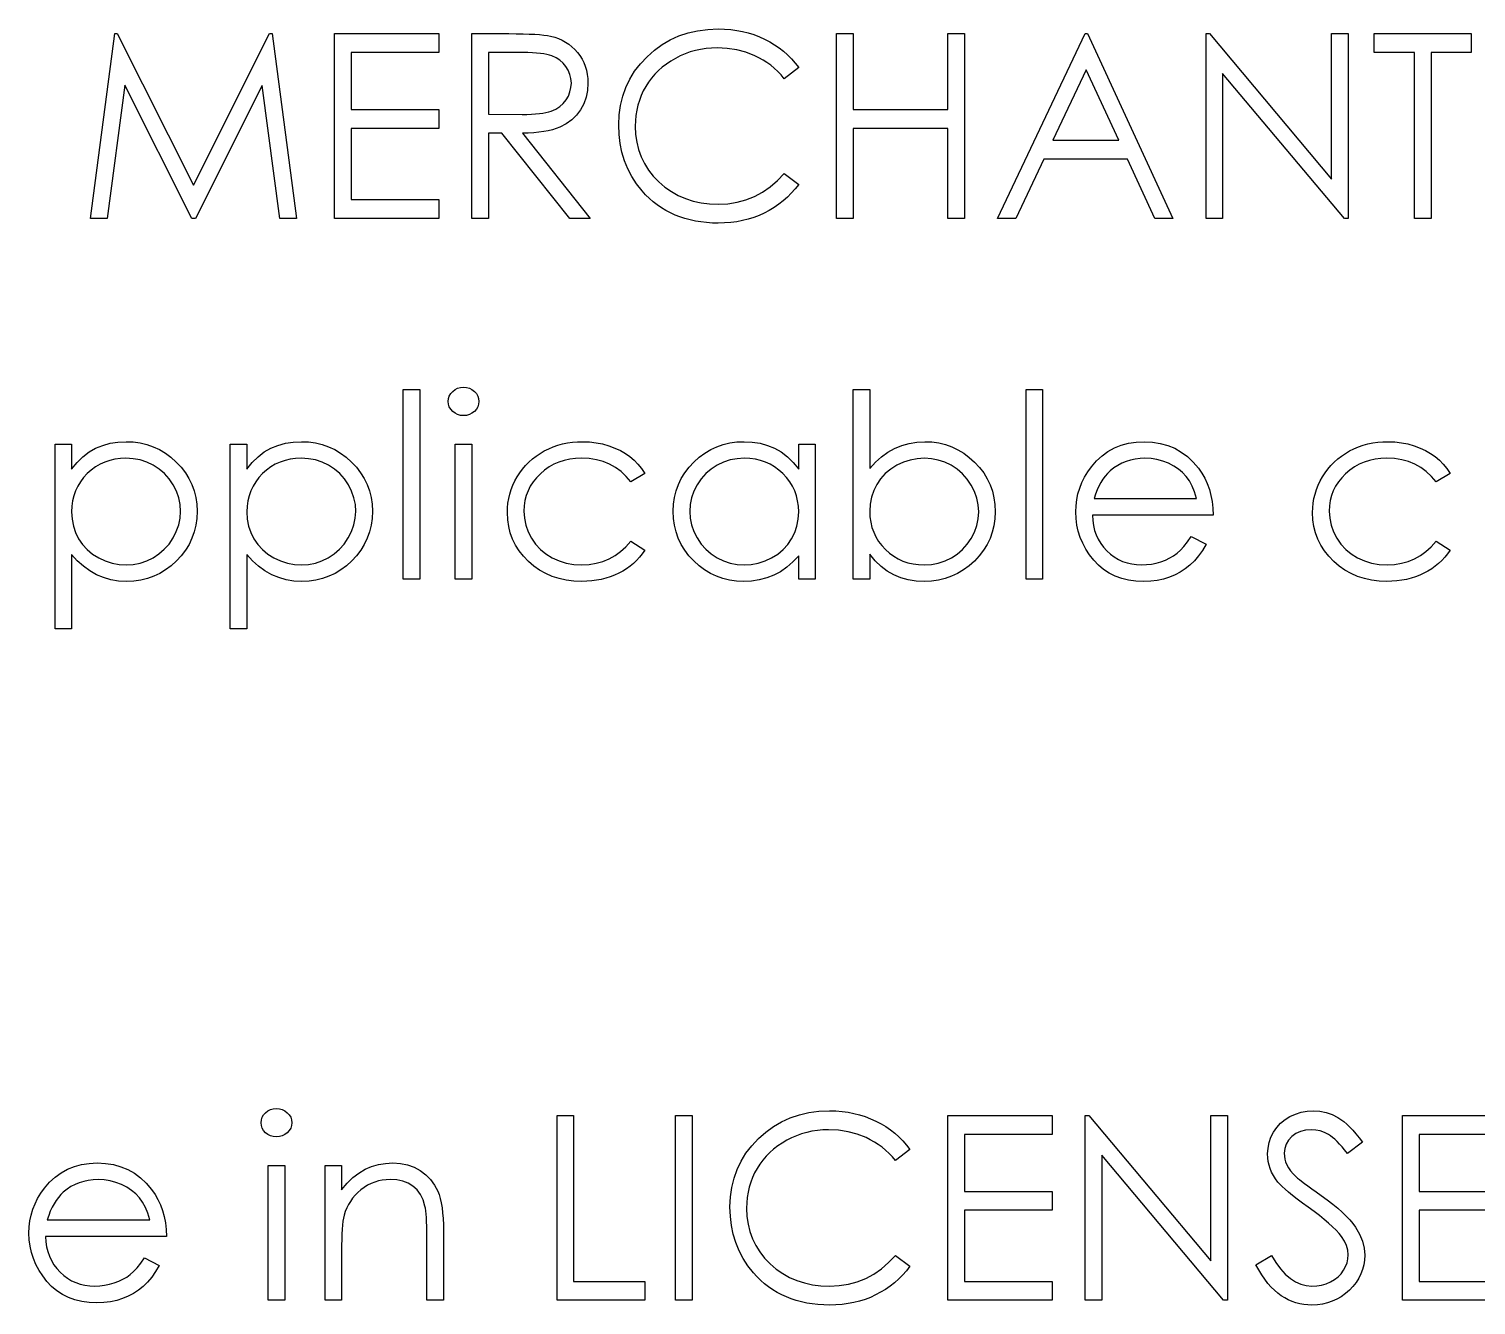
# Model space of a CAD drawing. Header units: millimetres. Extents: x -43 to 250, y -7 to 120.
# Drawn here: x 40.41 to 67.83, y 68.31 to 92.49 of the extents above; entities that cross this region are included whole.
import ezdxf

# ---------------------------------------------------------------- set-up
doc = ezdxf.new("R2010")
doc.units = ezdxf.units.MM

msp = doc.modelspace()

# ---------------------------------------------------------------- linework, layer by layer
at = {"color": 7, "linetype": 'Continuous', "flags": 128}
for points in [[(41.576, 88.901), (42.038, 92.401), (42.038, 92.401), (42.083, 92.401), (42.083, 92.401), (43.528, 89.529), (43.528, 89.529), (44.969, 92.401), (44.969, 92.401), (45.015, 92.401), (45.015, 92.401), (45.479, 88.901), (45.479, 88.901), (45.164, 88.901), (45.164, 88.901), (44.829, 91.419), (44.829, 91.419), (43.565, 88.901), (43.565, 88.901), (43.495, 88.901), (43.495, 88.901), (42.226, 91.425), (42.226, 91.425), (41.892, 88.901), (41.892, 88.901), (41.576, 88.901)], [(46.197, 92.401), (48.172, 92.401), (48.172, 92.401), (48.172, 92.042), (48.172, 92.042), (46.512, 92.042), (46.512, 92.042), (46.512, 90.965), (46.512, 90.965), (48.172, 90.965), (48.172, 90.965), (48.172, 90.606), (48.172, 90.606), (46.512, 90.606), (46.512, 90.606), (46.512, 89.26), (46.512, 89.26), (48.172, 89.26), (48.172, 89.26), (48.172, 88.901), (48.172, 88.901), (46.197, 88.901), (46.197, 88.901), (46.197, 92.401)], [(48.8, 92.401), (49.5, 92.401), (49.5, 92.401), (49.641, 92.4), (49.77, 92.398), (49.886, 92.394), (49.991, 92.389), (50.084, 92.382), (50.166, 92.374), (50.236, 92.364), (50.293, 92.353), (50.293, 92.353), (50.37, 92.333), (50.443, 92.307), (50.512, 92.276), (50.577, 92.24), (50.639, 92.199), (50.697, 92.152), (50.752, 92.101), (50.802, 92.044), (50.849, 91.984), (50.889, 91.92), (50.922, 91.852), (50.95, 91.782), (50.971, 91.707), (50.987, 91.63), (50.996, 91.549), (50.999, 91.465), (50.999, 91.465), (50.99, 91.325), (50.964, 91.195), (50.921, 91.073), (50.861, 90.959), (50.784, 90.857), (50.693, 90.768), (50.586, 90.692), (50.466, 90.63), (50.399, 90.604), (50.326, 90.581), (50.246, 90.562), (50.161, 90.546), (50.069, 90.533), (49.972, 90.524), (49.868, 90.518), (49.758, 90.516), (49.758, 90.516), (51.044, 88.901), (51.044, 88.901), (50.655, 88.901), (50.655, 88.901), (49.369, 90.516), (49.369, 90.516), (49.114, 90.516), (49.114, 90.516), (49.114, 88.901), (49.114, 88.901), (48.8, 88.901), (48.8, 88.901), (48.8, 92.401)], [(54.992, 91.758), (54.717, 91.548), (54.717, 91.548), (54.658, 91.618), (54.595, 91.683), (54.53, 91.744), (54.462, 91.801), (54.391, 91.852), (54.317, 91.9), (54.24, 91.944), (54.16, 91.983), (53.993, 92.048), (53.819, 92.094), (53.636, 92.122), (53.446, 92.131), (53.446, 92.131), (53.34, 92.129), (53.237, 92.119), (53.135, 92.103), (53.036, 92.082), (52.938, 92.054), (52.843, 92.02), (52.749, 91.979), (52.658, 91.933), (52.569, 91.881), (52.486, 91.825), (52.409, 91.765), (52.336, 91.7), (52.268, 91.632), (52.205, 91.559), (52.148, 91.481), (52.095, 91.399), (52.048, 91.315), (52.008, 91.227), (51.974, 91.137), (51.946, 91.044), (51.924, 90.949), (51.909, 90.851), (51.899, 90.75), (51.896, 90.647), (51.896, 90.647), (51.903, 90.492), (51.924, 90.344), (51.959, 90.203), (52.008, 90.068), (52.07, 89.939), (52.147, 89.817), (52.238, 89.701), (52.342, 89.593), (52.457, 89.494), (52.58, 89.408), (52.709, 89.335), (52.846, 89.276), (52.991, 89.229), (53.142, 89.197), (53.301, 89.176), (53.467, 89.17), (53.467, 89.17), (53.65, 89.179), (53.826, 89.206), (53.993, 89.252), (54.154, 89.316), (54.306, 89.398), (54.451, 89.498), (54.588, 89.617), (54.717, 89.753), (54.717, 89.753), (54.992, 89.545), (54.992, 89.545), (54.925, 89.46), (54.853, 89.38), (54.778, 89.305), (54.699, 89.234), (54.616, 89.168), (54.528, 89.108), (54.436, 89.053), (54.341, 89.002), (54.242, 88.957), (54.14, 88.919), (54.036, 88.886), (53.928, 88.859), (53.818, 88.838), (53.704, 88.823), (53.589, 88.814), (53.469, 88.811), (53.469, 88.811), (53.357, 88.813), (53.247, 88.821), (53.14, 88.833), (53.036, 88.849), (52.935, 88.871), (52.838, 88.897), (52.743, 88.928), (52.651, 88.964), (52.562, 89.004), (52.477, 89.05), (52.394, 89.1), (52.314, 89.155), (52.238, 89.215), (52.164, 89.279), (52.093, 89.349), (52.026, 89.423), (52.026, 89.423), (51.922, 89.556), (51.832, 89.695), (51.755, 89.841), (51.693, 89.994), (51.644, 90.153), (51.61, 90.319), (51.589, 90.492), (51.582, 90.671), (51.582, 90.671), (51.59, 90.86), (51.616, 91.04), (51.658, 91.214), (51.717, 91.379), (51.792, 91.537), (51.884, 91.688), (51.993, 91.83), (52.119, 91.965), (52.258, 92.089), (52.404, 92.195), (52.56, 92.285), (52.724, 92.359), (52.897, 92.417), (53.078, 92.457), (53.268, 92.482), (53.465, 92.49), (53.465, 92.49), (53.586, 92.488), (53.704, 92.478), (53.818, 92.463), (53.929, 92.442), (54.038, 92.415), (54.144, 92.382), (54.247, 92.342), (54.347, 92.298), (54.443, 92.247), (54.534, 92.192), (54.622, 92.131), (54.705, 92.067), (54.783, 91.997), (54.858, 91.923), (54.927, 91.843), (54.992, 91.758)], [(55.71, 92.401), (56.024, 92.401), (56.024, 92.401), (56.024, 90.965), (56.024, 90.965), (57.819, 90.965), (57.819, 90.965), (57.819, 92.401), (57.819, 92.401), (58.133, 92.401), (58.133, 92.401), (58.133, 88.901), (58.133, 88.901), (57.819, 88.901), (57.819, 88.901), (57.819, 90.606), (57.819, 90.606), (56.024, 90.606), (56.024, 90.606), (56.024, 88.901), (56.024, 88.901), (55.71, 88.901), (55.71, 88.901), (55.71, 92.401)], [(60.467, 92.401), (62.082, 88.901), (62.082, 88.901), (61.741, 88.901), (61.741, 88.901), (61.223, 90.022), (61.223, 90.022), (59.637, 90.022), (59.637, 90.022), (59.104, 88.901), (59.104, 88.901), (58.762, 88.901), (58.762, 88.901), (60.422, 92.401), (60.422, 92.401), (60.467, 92.401)], [(62.71, 88.901), (62.71, 92.401), (62.71, 92.401), (62.776, 92.401), (62.776, 92.401), (65.088, 89.646), (65.088, 89.646), (65.088, 92.401), (65.088, 92.401), (65.403, 92.401), (65.403, 92.401), (65.403, 88.901), (65.403, 88.901), (65.331, 88.901), (65.331, 88.901), (63.024, 91.649), (63.024, 91.649), (63.024, 88.901), (63.024, 88.901), (62.71, 88.901)], [(65.896, 92.042), (65.896, 92.401), (65.896, 92.401), (67.736, 92.401), (67.736, 92.401), (67.736, 92.042), (67.736, 92.042), (66.973, 92.042), (66.973, 92.042), (66.973, 88.901), (66.973, 88.901), (66.659, 88.901), (66.659, 88.901), (66.659, 92.042), (66.659, 92.042), (65.896, 92.042)], [(49.114, 92.042), (49.114, 90.875), (49.114, 90.875), (49.755, 90.87), (49.755, 90.87), (49.845, 90.871), (49.929, 90.874), (50.007, 90.879), (50.079, 90.886), (50.145, 90.895), (50.204, 90.907), (50.258, 90.92), (50.306, 90.935), (50.39, 90.973), (50.465, 91.02), (50.53, 91.078), (50.584, 91.144), (50.629, 91.219), (50.659, 91.296), (50.678, 91.379), (50.685, 91.465), (50.685, 91.465), (50.678, 91.55), (50.659, 91.63), (50.627, 91.707), (50.583, 91.779), (50.528, 91.845), (50.466, 91.9), (50.396, 91.946), (50.317, 91.981), (50.272, 91.995), (50.221, 92.007), (50.163, 92.018), (50.098, 92.026), (50.026, 92.033), (49.948, 92.038), (49.862, 92.041), (49.77, 92.042), (49.77, 92.042), (49.114, 92.042)], [(60.441, 91.718), (59.807, 90.381), (59.807, 90.381), (61.058, 90.381), (61.058, 90.381), (60.441, 91.718)], [(47.499, 85.657), (47.813, 85.657), (47.813, 85.657), (47.813, 82.067), (47.813, 82.067), (47.499, 82.067), (47.499, 82.067), (47.499, 85.657)], [(48.642, 85.702), (48.7, 85.697), (48.754, 85.682), (48.803, 85.657), (48.848, 85.623), (48.886, 85.581), (48.913, 85.535), (48.929, 85.485), (48.935, 85.431), (48.935, 85.431), (48.929, 85.379), (48.913, 85.33), (48.886, 85.284), (48.848, 85.243), (48.803, 85.208), (48.754, 85.183), (48.7, 85.168), (48.642, 85.163), (48.642, 85.163), (48.584, 85.168), (48.531, 85.183), (48.482, 85.208), (48.437, 85.243), (48.4, 85.284), (48.373, 85.33), (48.357, 85.379), (48.351, 85.431), (48.351, 85.431), (48.357, 85.485), (48.373, 85.535), (48.4, 85.581), (48.437, 85.623), (48.482, 85.657), (48.531, 85.682), (48.584, 85.697), (48.642, 85.702)], [(56.024, 82.067), (56.024, 85.657), (56.024, 85.657), (56.338, 85.657), (56.338, 85.657), (56.338, 84.161), (56.338, 84.161), (56.447, 84.281), (56.561, 84.384), (56.683, 84.471), (56.81, 84.543), (56.944, 84.598), (57.083, 84.638), (57.23, 84.662), (57.382, 84.67), (57.382, 84.67), (57.517, 84.664), (57.648, 84.645), (57.774, 84.615), (57.894, 84.573), (58.009, 84.518), (58.12, 84.452), (58.225, 84.373), (58.325, 84.282), (58.417, 84.183), (58.497, 84.078), (58.564, 83.968), (58.619, 83.853), (58.662, 83.733), (58.692, 83.608), (58.71, 83.477), (58.717, 83.341), (58.717, 83.341), (58.71, 83.207), (58.692, 83.078), (58.661, 82.954), (58.618, 82.835), (58.562, 82.721), (58.494, 82.612), (58.414, 82.508), (58.322, 82.409), (58.221, 82.318), (58.114, 82.24), (58.004, 82.173), (57.887, 82.119), (57.766, 82.076), (57.64, 82.046), (57.508, 82.029), (57.372, 82.022), (57.372, 82.022), (57.216, 82.03), (57.068, 82.053), (56.928, 82.093), (56.795, 82.147), (56.669, 82.218), (56.552, 82.307), (56.442, 82.415), (56.338, 82.541), (56.338, 82.541), (56.338, 82.067), (56.338, 82.067), (56.024, 82.067)], [(59.3, 85.657), (59.614, 85.657), (59.614, 85.657), (59.614, 82.067), (59.614, 82.067), (59.3, 82.067), (59.3, 82.067), (59.3, 85.657)], [(40.903, 84.625), (41.217, 84.625), (41.217, 84.625), (41.217, 84.152), (41.217, 84.152), (41.32, 84.278), (41.43, 84.385), (41.548, 84.475), (41.673, 84.546), (41.806, 84.6), (41.947, 84.639), (42.094, 84.662), (42.25, 84.67), (42.25, 84.67), (42.386, 84.664), (42.518, 84.646), (42.644, 84.616), (42.765, 84.573), (42.882, 84.519), (42.993, 84.453), (43.099, 84.374), (43.2, 84.284), (43.293, 84.185), (43.373, 84.08), (43.441, 83.972), (43.496, 83.858), (43.539, 83.739), (43.57, 83.615), (43.589, 83.486), (43.595, 83.353), (43.595, 83.353), (43.589, 83.217), (43.57, 83.086), (43.54, 82.961), (43.497, 82.84), (43.442, 82.724), (43.375, 82.614), (43.295, 82.51), (43.204, 82.41), (43.103, 82.319), (42.998, 82.241), (42.887, 82.174), (42.772, 82.119), (42.652, 82.077), (42.526, 82.047), (42.395, 82.029), (42.26, 82.022), (42.26, 82.022), (42.108, 82.03), (41.961, 82.055), (41.822, 82.094), (41.688, 82.15), (41.561, 82.222), (41.44, 82.309), (41.325, 82.412), (41.217, 82.531), (41.217, 82.531), (41.217, 81.125), (41.217, 81.125), (40.903, 81.125), (40.903, 81.125), (40.903, 84.625)], [(44.223, 84.625), (44.537, 84.625), (44.537, 84.625), (44.537, 84.152), (44.537, 84.152), (44.64, 84.278), (44.75, 84.385), (44.868, 84.475), (44.994, 84.546), (45.127, 84.6), (45.267, 84.639), (45.415, 84.662), (45.571, 84.67), (45.571, 84.67), (45.707, 84.664), (45.838, 84.646), (45.965, 84.616), (46.086, 84.573), (46.202, 84.519), (46.313, 84.453), (46.42, 84.374), (46.521, 84.284), (46.613, 84.185), (46.693, 84.08), (46.761, 83.972), (46.817, 83.858), (46.86, 83.739), (46.891, 83.615), (46.909, 83.486), (46.915, 83.353), (46.915, 83.353), (46.909, 83.217), (46.891, 83.086), (46.861, 82.961), (46.818, 82.84), (46.763, 82.724), (46.695, 82.614), (46.616, 82.51), (46.524, 82.41), (46.424, 82.319), (46.319, 82.241), (46.208, 82.174), (46.093, 82.119), (45.972, 82.077), (45.847, 82.047), (45.716, 82.029), (45.58, 82.022), (45.58, 82.022), (45.428, 82.03), (45.282, 82.055), (45.142, 82.094), (45.008, 82.15), (44.881, 82.222), (44.76, 82.309), (44.646, 82.412), (44.537, 82.531), (44.537, 82.531), (44.537, 81.125), (44.537, 81.125), (44.223, 81.125), (44.223, 81.125), (44.223, 84.625)], [(48.486, 84.625), (48.8, 84.625), (48.8, 84.625), (48.8, 82.067), (48.8, 82.067), (48.486, 82.067), (48.486, 82.067), (48.486, 84.625)], [(52.076, 84.07), (51.813, 83.907), (51.813, 83.907), (51.724, 84.012), (51.626, 84.103), (51.522, 84.181), (51.41, 84.244), (51.289, 84.293), (51.161, 84.328), (51.025, 84.349), (50.882, 84.356), (50.882, 84.356), (50.767, 84.351), (50.656, 84.338), (50.551, 84.314), (50.45, 84.283), (50.355, 84.242), (50.265, 84.191), (50.179, 84.132), (50.098, 84.063), (50.026, 83.988), (49.962, 83.909), (49.908, 83.826), (49.865, 83.74), (49.831, 83.649), (49.807, 83.554), (49.792, 83.456), (49.787, 83.353), (49.787, 83.353), (49.796, 83.219), (49.823, 83.09), (49.868, 82.963), (49.93, 82.841), (50.009, 82.728), (50.101, 82.628), (50.205, 82.542), (50.324, 82.469), (50.453, 82.411), (50.589, 82.37), (50.732, 82.345), (50.884, 82.337), (50.884, 82.337), (51.023, 82.344), (51.155, 82.365), (51.281, 82.4), (51.4, 82.449), (51.513, 82.512), (51.619, 82.589), (51.719, 82.68), (51.813, 82.785), (51.813, 82.785), (52.076, 82.613), (52.076, 82.613), (52.028, 82.545), (51.976, 82.48), (51.92, 82.42), (51.86, 82.364), (51.797, 82.311), (51.729, 82.263), (51.658, 82.218), (51.583, 82.177), (51.504, 82.141), (51.423, 82.109), (51.339, 82.083), (51.253, 82.061), (51.163, 82.044), (51.071, 82.032), (50.976, 82.025), (50.879, 82.022), (50.879, 82.022), (50.73, 82.028), (50.589, 82.046), (50.453, 82.076), (50.324, 82.117), (50.202, 82.17), (50.085, 82.236), (49.976, 82.313), (49.873, 82.402), (49.779, 82.499), (49.698, 82.602), (49.629, 82.71), (49.573, 82.822), (49.529, 82.941), (49.498, 83.064), (49.479, 83.192), (49.473, 83.325), (49.473, 83.325), (49.476, 83.416), (49.485, 83.505), (49.499, 83.592), (49.52, 83.678), (49.546, 83.762), (49.578, 83.845), (49.616, 83.925), (49.66, 84.005), (49.709, 84.081), (49.762, 84.152), (49.819, 84.22), (49.882, 84.284), (49.948, 84.342), (50.019, 84.397), (50.094, 84.448), (50.173, 84.494), (50.256, 84.535), (50.342, 84.571), (50.429, 84.601), (50.52, 84.626), (50.612, 84.645), (50.707, 84.659), (50.804, 84.667), (50.905, 84.67), (50.905, 84.67), (51.03, 84.665), (51.154, 84.65), (51.276, 84.626), (51.395, 84.592), (51.508, 84.55), (51.614, 84.502), (51.709, 84.448), (51.796, 84.389), (51.875, 84.322), (51.948, 84.247), (52.015, 84.163), (52.076, 84.07)], [(55.306, 84.625), (55.306, 82.067), (55.306, 82.067), (54.992, 82.067), (54.992, 82.067), (54.992, 82.51), (54.992, 82.51), (54.884, 82.392), (54.769, 82.291), (54.647, 82.207), (54.52, 82.14), (54.386, 82.088), (54.246, 82.052), (54.1, 82.029), (53.948, 82.022), (53.948, 82.022), (53.812, 82.029), (53.682, 82.047), (53.556, 82.077), (53.436, 82.119), (53.321, 82.174), (53.21, 82.241), (53.105, 82.319), (53.005, 82.41), (52.913, 82.51), (52.834, 82.614), (52.767, 82.724), (52.712, 82.84), (52.669, 82.961), (52.639, 83.086), (52.62, 83.217), (52.614, 83.353), (52.614, 83.353), (52.62, 83.486), (52.639, 83.615), (52.669, 83.739), (52.713, 83.858), (52.768, 83.972), (52.836, 84.08), (52.916, 84.185), (53.008, 84.284), (53.109, 84.374), (53.216, 84.453), (53.326, 84.519), (53.443, 84.573), (53.564, 84.616), (53.69, 84.646), (53.821, 84.664), (53.957, 84.67), (53.957, 84.67), (54.114, 84.662), (54.262, 84.639), (54.403, 84.6), (54.537, 84.546), (54.662, 84.475), (54.781, 84.385), (54.89, 84.278), (54.992, 84.152), (54.992, 84.152), (54.992, 84.625), (54.992, 84.625), (55.306, 84.625)], [(62.431, 82.875), (62.71, 82.728), (62.71, 82.728), (62.642, 82.611), (62.568, 82.506), (62.489, 82.412), (62.405, 82.331), (62.316, 82.26), (62.222, 82.198), (62.122, 82.145), (62.017, 82.101), (61.905, 82.067), (61.787, 82.042), (61.661, 82.027), (61.529, 82.022), (61.529, 82.022), (61.382, 82.029), (61.243, 82.048), (61.112, 82.079), (60.99, 82.123), (60.876, 82.18), (60.77, 82.25), (60.672, 82.332), (60.583, 82.426), (60.503, 82.529), (60.434, 82.635), (60.376, 82.744), (60.328, 82.857), (60.29, 82.972), (60.263, 83.091), (60.248, 83.214), (60.242, 83.339), (60.242, 83.339), (60.247, 83.457), (60.261, 83.572), (60.284, 83.683), (60.316, 83.792), (60.357, 83.897), (60.408, 83.999), (60.468, 84.098), (60.537, 84.193), (60.537, 84.193), (60.634, 84.305), (60.739, 84.402), (60.852, 84.483), (60.974, 84.551), (61.103, 84.603), (61.239, 84.64), (61.384, 84.662), (61.537, 84.67), (61.537, 84.67), (61.694, 84.662), (61.843, 84.638), (61.984, 84.599), (62.116, 84.544), (62.241, 84.474), (62.358, 84.387), (62.466, 84.284), (62.567, 84.166), (62.567, 84.166), (62.631, 84.075), (62.686, 83.978), (62.734, 83.875), (62.773, 83.767), (62.803, 83.653), (62.826, 83.534), (62.839, 83.409), (62.845, 83.279), (62.845, 83.279), (60.556, 83.279), (60.556, 83.279), (60.563, 83.178), (60.577, 83.081), (60.599, 82.989), (60.63, 82.902), (60.668, 82.82), (60.714, 82.743), (60.769, 82.67), (60.831, 82.601), (60.9, 82.539), (60.972, 82.485), (61.049, 82.44), (61.129, 82.402), (61.213, 82.374), (61.302, 82.353), (61.394, 82.341), (61.49, 82.337), (61.49, 82.337), (61.584, 82.34), (61.675, 82.351), (61.767, 82.37), (61.856, 82.396), (61.943, 82.428), (62.022, 82.466), (62.094, 82.508), (62.16, 82.555), (62.224, 82.612), (62.29, 82.685), (62.36, 82.772), (62.431, 82.875)], [(67.332, 84.07), (67.069, 83.907), (67.069, 83.907), (66.98, 84.012), (66.883, 84.103), (66.778, 84.181), (66.666, 84.244), (66.545, 84.293), (66.417, 84.328), (66.282, 84.349), (66.138, 84.356), (66.138, 84.356), (66.023, 84.351), (65.912, 84.338), (65.807, 84.314), (65.707, 84.283), (65.611, 84.242), (65.521, 84.191), (65.436, 84.132), (65.355, 84.063), (65.282, 83.988), (65.219, 83.909), (65.165, 83.826), (65.121, 83.74), (65.087, 83.649), (65.063, 83.554), (65.048, 83.456), (65.044, 83.353), (65.044, 83.353), (65.053, 83.219), (65.079, 83.09), (65.124, 82.963), (65.187, 82.841), (65.265, 82.728), (65.357, 82.628), (65.461, 82.542), (65.58, 82.469), (65.709, 82.411), (65.845, 82.37), (65.989, 82.345), (66.14, 82.337), (66.14, 82.337), (66.279, 82.344), (66.411, 82.365), (66.537, 82.4), (66.657, 82.449), (66.77, 82.512), (66.876, 82.589), (66.976, 82.68), (67.069, 82.785), (67.069, 82.785), (67.332, 82.613), (67.332, 82.613), (67.284, 82.545), (67.232, 82.48), (67.176, 82.42), (67.117, 82.364), (67.054, 82.311), (66.986, 82.263), (66.914, 82.218), (66.839, 82.177), (66.761, 82.141), (66.679, 82.109), (66.596, 82.083), (66.509, 82.061), (66.42, 82.044), (66.327, 82.032), (66.233, 82.025), (66.135, 82.022), (66.135, 82.022), (65.987, 82.028), (65.845, 82.046), (65.71, 82.076), (65.581, 82.117), (65.458, 82.17), (65.342, 82.236), (65.232, 82.313), (65.129, 82.402), (65.035, 82.499), (64.955, 82.602), (64.886, 82.71), (64.83, 82.822), (64.786, 82.941), (64.755, 83.064), (64.736, 83.192), (64.729, 83.325), (64.729, 83.325), (64.732, 83.416), (64.741, 83.505), (64.755, 83.592), (64.776, 83.678), (64.802, 83.762), (64.835, 83.845), (64.873, 83.925), (64.916, 84.005), (64.965, 84.081), (65.018, 84.152), (65.076, 84.22), (65.138, 84.284), (65.204, 84.342), (65.275, 84.397), (65.351, 84.448), (65.43, 84.494), (65.513, 84.535), (65.598, 84.571), (65.686, 84.601), (65.776, 84.626), (65.869, 84.645), (65.963, 84.659), (66.061, 84.667), (66.161, 84.67), (66.161, 84.67), (66.287, 84.665), (66.411, 84.65), (66.532, 84.626), (66.651, 84.592), (66.765, 84.55), (66.87, 84.502), (66.965, 84.448), (67.052, 84.389), (67.132, 84.322), (67.204, 84.247), (67.272, 84.163), (67.332, 84.07)], [(42.247, 84.356), (42.141, 84.352), (42.038, 84.338), (41.94, 84.315), (41.846, 84.283), (41.757, 84.242), (41.672, 84.192), (41.59, 84.133), (41.514, 84.065), (41.445, 83.99), (41.384, 83.911), (41.333, 83.826), (41.291, 83.738), (41.259, 83.646), (41.236, 83.548), (41.222, 83.446), (41.217, 83.341), (41.217, 83.341), (41.225, 83.202), (41.25, 83.071), (41.291, 82.946), (41.349, 82.829), (41.423, 82.721), (41.511, 82.625), (41.613, 82.541), (41.73, 82.469), (41.855, 82.411), (41.984, 82.37), (42.116, 82.345), (42.252, 82.337), (42.252, 82.337), (42.385, 82.345), (42.514, 82.37), (42.64, 82.412), (42.761, 82.47), (42.873, 82.544), (42.974, 82.631), (43.063, 82.731), (43.139, 82.845), (43.201, 82.967), (43.246, 83.092), (43.272, 83.219), (43.281, 83.35), (43.281, 83.35), (43.272, 83.481), (43.246, 83.608), (43.202, 83.733), (43.141, 83.854), (43.065, 83.967), (42.976, 84.066), (42.876, 84.152), (42.764, 84.224), (42.643, 84.281), (42.517, 84.323), (42.385, 84.347), (42.247, 84.356)], [(45.568, 84.356), (45.461, 84.352), (45.359, 84.338), (45.261, 84.315), (45.167, 84.283), (45.077, 84.242), (44.992, 84.192), (44.911, 84.133), (44.834, 84.065), (44.765, 83.99), (44.705, 83.911), (44.654, 83.826), (44.611, 83.738), (44.579, 83.646), (44.556, 83.548), (44.542, 83.446), (44.537, 83.341), (44.537, 83.341), (44.546, 83.202), (44.57, 83.071), (44.611, 82.946), (44.67, 82.829), (44.743, 82.721), (44.832, 82.625), (44.934, 82.541), (45.05, 82.469), (45.176, 82.411), (45.305, 82.37), (45.437, 82.345), (45.573, 82.337), (45.573, 82.337), (45.706, 82.345), (45.835, 82.37), (45.96, 82.412), (46.081, 82.47), (46.194, 82.544), (46.295, 82.631), (46.383, 82.731), (46.46, 82.845), (46.521, 82.967), (46.566, 83.092), (46.592, 83.219), (46.601, 83.35), (46.601, 83.35), (46.593, 83.481), (46.566, 83.608), (46.523, 83.733), (46.461, 83.854), (46.385, 83.967), (46.297, 84.066), (46.197, 84.152), (46.085, 84.224), (45.963, 84.281), (45.837, 84.323), (45.705, 84.347), (45.568, 84.356)], [(53.962, 84.356), (53.824, 84.347), (53.692, 84.323), (53.566, 84.281), (53.445, 84.224), (53.333, 84.152), (53.232, 84.066), (53.144, 83.967), (53.068, 83.854), (53.007, 83.733), (52.963, 83.608), (52.937, 83.481), (52.928, 83.35), (52.928, 83.35), (52.937, 83.219), (52.963, 83.092), (53.007, 82.967), (53.069, 82.845), (53.146, 82.731), (53.235, 82.631), (53.336, 82.544), (53.448, 82.47), (53.57, 82.412), (53.695, 82.37), (53.825, 82.345), (53.959, 82.337), (53.959, 82.337), (54.095, 82.345), (54.227, 82.37), (54.356, 82.411), (54.48, 82.469), (54.596, 82.541), (54.699, 82.625), (54.785, 82.721), (54.859, 82.829), (54.917, 82.946), (54.959, 83.071), (54.984, 83.202), (54.992, 83.341), (54.992, 83.341), (54.987, 83.446), (54.973, 83.548), (54.95, 83.646), (54.918, 83.738), (54.876, 83.826), (54.825, 83.911), (54.764, 83.99), (54.694, 84.065), (54.618, 84.133), (54.537, 84.192), (54.452, 84.242), (54.363, 84.283), (54.269, 84.315), (54.171, 84.338), (54.068, 84.352), (53.962, 84.356)], [(57.369, 82.337), (57.507, 82.345), (57.638, 82.37), (57.765, 82.411), (57.886, 82.468), (57.998, 82.541), (58.098, 82.627), (58.187, 82.726), (58.262, 82.838), (58.324, 82.958), (58.367, 83.083), (58.394, 83.21), (58.403, 83.341), (58.403, 83.341), (58.393, 83.472), (58.367, 83.601), (58.323, 83.725), (58.261, 83.847), (58.185, 83.961), (58.096, 84.061), (57.995, 84.148), (57.882, 84.222), (57.762, 84.281), (57.636, 84.322), (57.507, 84.347), (57.374, 84.356), (57.374, 84.356), (57.238, 84.347), (57.106, 84.322), (56.977, 84.281), (56.852, 84.222), (56.735, 84.149), (56.633, 84.065), (56.545, 83.969), (56.471, 83.861), (56.413, 83.744), (56.371, 83.62), (56.347, 83.489), (56.338, 83.351), (56.338, 83.351), (56.343, 83.245), (56.357, 83.144), (56.381, 83.046), (56.413, 82.954), (56.455, 82.865), (56.506, 82.781), (56.566, 82.702), (56.636, 82.627), (56.712, 82.559), (56.793, 82.5), (56.878, 82.45), (56.968, 82.409), (57.062, 82.377), (57.16, 82.355), (57.263, 82.341), (57.369, 82.337)], [(62.531, 83.593), (62.494, 83.717), (62.448, 83.828), (62.395, 83.925), (62.335, 84.009), (62.266, 84.084), (62.187, 84.15), (62.097, 84.209), (61.997, 84.26), (61.89, 84.303), (61.78, 84.332), (61.668, 84.35), (61.553, 84.356), (61.553, 84.356), (61.459, 84.352), (61.368, 84.341), (61.28, 84.322), (61.197, 84.296), (61.115, 84.262), (61.038, 84.221), (60.964, 84.172), (60.894, 84.116), (60.894, 84.116), (60.845, 84.07), (60.799, 84.018), (60.756, 83.961), (60.717, 83.899), (60.681, 83.83), (60.647, 83.756), (60.617, 83.678), (60.589, 83.593), (60.589, 83.593), (62.531, 83.593)], [(45.097, 72.035), (45.155, 72.03), (45.209, 72.016), (45.259, 71.99), (45.303, 71.956), (45.341, 71.915), (45.368, 71.868), (45.384, 71.819), (45.39, 71.765), (45.39, 71.765), (45.384, 71.712), (45.368, 71.663), (45.341, 71.617), (45.303, 71.576), (45.259, 71.542), (45.209, 71.516), (45.155, 71.502), (45.097, 71.497), (45.097, 71.497), (45.039, 71.502), (44.987, 71.516), (44.937, 71.542), (44.892, 71.576), (44.855, 71.617), (44.828, 71.663), (44.812, 71.712), (44.806, 71.765), (44.806, 71.765), (44.812, 71.819), (44.828, 71.868), (44.855, 71.915), (44.892, 71.956), (44.937, 71.99), (44.987, 72.016), (45.039, 72.03), (45.097, 72.035)], [(50.415, 71.901), (50.729, 71.901), (50.729, 71.901), (50.729, 68.76), (50.729, 68.76), (52.076, 68.76), (52.076, 68.76), (52.076, 68.401), (52.076, 68.401), (50.415, 68.401), (50.415, 68.401), (50.415, 71.901)], [(52.659, 71.901), (52.973, 71.901), (52.973, 71.901), (52.973, 68.401), (52.973, 68.401), (52.659, 68.401), (52.659, 68.401), (52.659, 71.901)], [(57.101, 71.258), (56.826, 71.048), (56.826, 71.048), (56.767, 71.118), (56.704, 71.183), (56.639, 71.244), (56.571, 71.301), (56.5, 71.352), (56.426, 71.4), (56.349, 71.444), (56.269, 71.483), (56.102, 71.548), (55.928, 71.594), (55.745, 71.622), (55.555, 71.631), (55.555, 71.631), (55.449, 71.629), (55.346, 71.619), (55.244, 71.603), (55.145, 71.582), (55.047, 71.554), (54.952, 71.52), (54.858, 71.479), (54.767, 71.433), (54.678, 71.381), (54.595, 71.325), (54.518, 71.265), (54.445, 71.2), (54.377, 71.132), (54.314, 71.059), (54.257, 70.981), (54.204, 70.899), (54.157, 70.815), (54.117, 70.727), (54.083, 70.637), (54.055, 70.544), (54.033, 70.449), (54.018, 70.351), (54.008, 70.25), (54.005, 70.147), (54.005, 70.147), (54.012, 69.992), (54.033, 69.844), (54.068, 69.703), (54.117, 69.568), (54.179, 69.439), (54.256, 69.317), (54.347, 69.201), (54.451, 69.093), (54.566, 68.994), (54.689, 68.908), (54.818, 68.835), (54.955, 68.776), (55.1, 68.729), (55.251, 68.697), (55.41, 68.676), (55.576, 68.67), (55.576, 68.67), (55.759, 68.679), (55.935, 68.706), (56.102, 68.752), (56.263, 68.816), (56.415, 68.898), (56.56, 68.998), (56.697, 69.117), (56.826, 69.253), (56.826, 69.253), (57.101, 69.045), (57.101, 69.045), (57.034, 68.96), (56.962, 68.88), (56.887, 68.805), (56.808, 68.734), (56.725, 68.668), (56.637, 68.608), (56.545, 68.553), (56.45, 68.502), (56.351, 68.457), (56.249, 68.419), (56.145, 68.386), (56.037, 68.359), (55.927, 68.338), (55.813, 68.323), (55.698, 68.314), (55.578, 68.311), (55.578, 68.311), (55.466, 68.313), (55.355, 68.321), (55.249, 68.333), (55.145, 68.349), (55.044, 68.371), (54.947, 68.397), (54.852, 68.428), (54.76, 68.464), (54.671, 68.504), (54.586, 68.55), (54.503, 68.6), (54.423, 68.655), (54.347, 68.715), (54.273, 68.779), (54.202, 68.849), (54.135, 68.923), (54.135, 68.923), (54.031, 69.056), (53.941, 69.195), (53.864, 69.341), (53.802, 69.494), (53.753, 69.653), (53.719, 69.819), (53.698, 69.992), (53.691, 70.171), (53.691, 70.171), (53.699, 70.36), (53.725, 70.54), (53.767, 70.714), (53.826, 70.879), (53.901, 71.037), (53.993, 71.188), (54.102, 71.33), (54.228, 71.465), (54.367, 71.589), (54.513, 71.695), (54.669, 71.785), (54.833, 71.859), (55.006, 71.917), (55.187, 71.957), (55.377, 71.982), (55.574, 71.99), (55.574, 71.99), (55.695, 71.988), (55.813, 71.978), (55.927, 71.963), (56.038, 71.942), (56.147, 71.915), (56.253, 71.882), (56.356, 71.842), (56.456, 71.798), (56.552, 71.747), (56.643, 71.692), (56.731, 71.631), (56.814, 71.567), (56.892, 71.497), (56.967, 71.423), (57.036, 71.343), (57.101, 71.258)], [(57.819, 71.901), (59.794, 71.901), (59.794, 71.901), (59.794, 71.542), (59.794, 71.542), (58.133, 71.542), (58.133, 71.542), (58.133, 70.465), (58.133, 70.465), (59.794, 70.465), (59.794, 70.465), (59.794, 70.106), (59.794, 70.106), (58.133, 70.106), (58.133, 70.106), (58.133, 68.76), (58.133, 68.76), (59.794, 68.76), (59.794, 68.76), (59.794, 68.401), (59.794, 68.401), (57.819, 68.401), (57.819, 68.401), (57.819, 71.901)], [(60.422, 68.401), (60.422, 71.901), (60.422, 71.901), (60.488, 71.901), (60.488, 71.901), (62.8, 69.146), (62.8, 69.146), (62.8, 71.901), (62.8, 71.901), (63.114, 71.901), (63.114, 71.901), (63.114, 68.401), (63.114, 68.401), (63.043, 68.401), (63.043, 68.401), (60.736, 71.149), (60.736, 71.149), (60.736, 68.401), (60.736, 68.401), (60.422, 68.401)], [(63.653, 69.076), (63.948, 69.253), (63.948, 69.253), (64.033, 69.117), (64.121, 68.998), (64.212, 68.898), (64.307, 68.816), (64.404, 68.752), (64.505, 68.706), (64.61, 68.679), (64.717, 68.67), (64.717, 68.67), (64.809, 68.675), (64.898, 68.69), (64.984, 68.715), (65.067, 68.751), (65.145, 68.795), (65.212, 68.847), (65.269, 68.905), (65.317, 68.971), (65.354, 69.041), (65.382, 69.113), (65.397, 69.187), (65.403, 69.263), (65.403, 69.263), (65.395, 69.35), (65.371, 69.437), (65.332, 69.522), (65.277, 69.607), (65.277, 69.607), (65.229, 69.666), (65.173, 69.729), (65.107, 69.794), (65.033, 69.863), (64.95, 69.933), (64.858, 70.008), (64.756, 70.085), (64.646, 70.165), (64.646, 70.165), (64.536, 70.244), (64.437, 70.318), (64.349, 70.386), (64.272, 70.449), (64.206, 70.505), (64.15, 70.556), (64.106, 70.601), (64.073, 70.641), (64.073, 70.641), (64.027, 70.703), (63.987, 70.766), (63.953, 70.831), (63.926, 70.897), (63.904, 70.964), (63.889, 71.033), (63.88, 71.103), (63.877, 71.174), (63.877, 71.174), (63.884, 71.284), (63.905, 71.391), (63.939, 71.492), (63.988, 71.588), (64.049, 71.676), (64.122, 71.756), (64.206, 71.824), (64.3, 71.882), (64.403, 71.929), (64.511, 71.964), (64.623, 71.983), (64.739, 71.99), (64.739, 71.99), (64.863, 71.983), (64.983, 71.959), (65.098, 71.919), (65.209, 71.864), (65.264, 71.828), (65.32, 71.787), (65.377, 71.739), (65.434, 71.684), (65.492, 71.622), (65.551, 71.554), (65.611, 71.479), (65.672, 71.398), (65.672, 71.398), (65.388, 71.183), (65.388, 71.183), (65.336, 71.249), (65.286, 71.308), (65.238, 71.362), (65.192, 71.41), (65.149, 71.452), (65.107, 71.488), (65.066, 71.519), (65.028, 71.544), (64.952, 71.582), (64.873, 71.61), (64.79, 71.626), (64.704, 71.631), (64.704, 71.631), (64.596, 71.624), (64.499, 71.599), (64.412, 71.559), (64.335, 71.503), (64.272, 71.436), (64.227, 71.361), (64.2, 71.278), (64.191, 71.188), (64.191, 71.188), (64.194, 71.132), (64.204, 71.077), (64.218, 71.022), (64.24, 70.968), (64.27, 70.913), (64.31, 70.857), (64.361, 70.798), (64.422, 70.736), (64.422, 70.736), (64.445, 70.716), (64.478, 70.689), (64.521, 70.656), (64.575, 70.616), (64.639, 70.569), (64.713, 70.515), (64.797, 70.455), (64.892, 70.388), (64.892, 70.388), (65.006, 70.304), (65.11, 70.224), (65.205, 70.145), (65.29, 70.069), (65.367, 69.995), (65.434, 69.924), (65.492, 69.854), (65.541, 69.787), (65.618, 69.655), (65.672, 69.523), (65.705, 69.391), (65.717, 69.258), (65.717, 69.258), (65.712, 69.164), (65.698, 69.073), (65.676, 68.985), (65.644, 68.901), (65.603, 68.819), (65.553, 68.74), (65.494, 68.665), (65.425, 68.593), (65.35, 68.527), (65.271, 68.469), (65.189, 68.421), (65.102, 68.382), (65.012, 68.351), (64.917, 68.328), (64.819, 68.315), (64.717, 68.311), (64.717, 68.311), (64.638, 68.314), (64.56, 68.322), (64.484, 68.335), (64.41, 68.355), (64.339, 68.38), (64.269, 68.41), (64.201, 68.446), (64.134, 68.487), (64.07, 68.535), (64.007, 68.59), (63.944, 68.652), (63.883, 68.722), (63.824, 68.8), (63.765, 68.884), (63.709, 68.976), (63.653, 69.076)], [(66.435, 71.901), (68.409, 71.901), (68.409, 71.901), (68.409, 71.542), (68.409, 71.542), (66.749, 71.542), (66.749, 71.542), (66.749, 70.465), (66.749, 70.465), (68.409, 70.465), (68.409, 70.465), (68.409, 70.106), (68.409, 70.106), (66.749, 70.106), (66.749, 70.106), (66.749, 68.76), (66.749, 68.76), (68.409, 68.76), (68.409, 68.76), (68.409, 68.401), (68.409, 68.401), (66.435, 68.401), (66.435, 68.401), (66.435, 71.901)], [(42.598, 69.208), (42.877, 69.062), (42.877, 69.062), (42.808, 68.945), (42.735, 68.84), (42.656, 68.746), (42.572, 68.664), (42.483, 68.593), (42.389, 68.532), (42.289, 68.478), (42.184, 68.434), (42.072, 68.4), (41.954, 68.375), (41.828, 68.361), (41.696, 68.356), (41.696, 68.356), (41.548, 68.362), (41.409, 68.381), (41.279, 68.413), (41.156, 68.457), (41.043, 68.514), (40.937, 68.583), (40.839, 68.665), (40.75, 68.76), (40.67, 68.862), (40.6, 68.968), (40.542, 69.077), (40.495, 69.19), (40.457, 69.306), (40.43, 69.424), (40.415, 69.547), (40.409, 69.673), (40.409, 69.673), (40.414, 69.79), (40.427, 69.905), (40.45, 70.017), (40.483, 70.125), (40.524, 70.231), (40.574, 70.332), (40.635, 70.431), (40.703, 70.526), (40.703, 70.526), (40.801, 70.638), (40.906, 70.735), (41.019, 70.817), (41.14, 70.884), (41.269, 70.936), (41.406, 70.974), (41.55, 70.996), (41.703, 71.003), (41.703, 71.003), (41.86, 70.996), (42.01, 70.972), (42.151, 70.932), (42.283, 70.878), (42.408, 70.807), (42.524, 70.72), (42.633, 70.618), (42.733, 70.5), (42.733, 70.5), (42.798, 70.408), (42.853, 70.311), (42.901, 70.208), (42.939, 70.1), (42.97, 69.987), (42.993, 69.867), (43.006, 69.743), (43.012, 69.612), (43.012, 69.612), (40.723, 69.612), (40.723, 69.612), (40.729, 69.511), (40.743, 69.414), (40.766, 69.323), (40.797, 69.236), (40.835, 69.154), (40.881, 69.076), (40.936, 69.003), (40.998, 68.934), (41.067, 68.873), (41.139, 68.819), (41.215, 68.773), (41.296, 68.736), (41.38, 68.707), (41.468, 68.687), (41.56, 68.674), (41.656, 68.67), (41.656, 68.67), (41.75, 68.673), (41.842, 68.685), (41.933, 68.704), (42.023, 68.729), (42.109, 68.762), (42.188, 68.8), (42.261, 68.842), (42.327, 68.889), (42.39, 68.945), (42.457, 69.018), (42.526, 69.105), (42.598, 69.208)], [(44.941, 70.958), (45.255, 70.958), (45.255, 70.958), (45.255, 68.401), (45.255, 68.401), (44.941, 68.401), (44.941, 68.401), (44.941, 70.958)], [(46.018, 70.958), (46.332, 70.958), (46.332, 70.958), (46.332, 70.497), (46.332, 70.497), (46.435, 70.62), (46.543, 70.726), (46.657, 70.813), (46.776, 70.883), (46.9, 70.935), (47.03, 70.973), (47.165, 70.996), (47.305, 71.003), (47.305, 71.003), (47.447, 70.994), (47.58, 70.967), (47.705, 70.922), (47.821, 70.859), (47.926, 70.78), (48.018, 70.689), (48.093, 70.585), (48.154, 70.469), (48.179, 70.404), (48.201, 70.329), (48.219, 70.247), (48.235, 70.156), (48.246, 70.057), (48.255, 69.949), (48.26, 69.832), (48.262, 69.707), (48.262, 69.707), (48.262, 68.401), (48.262, 68.401), (47.947, 68.401), (47.947, 68.401), (47.947, 69.604), (47.947, 69.604), (47.947, 69.708), (47.945, 69.804), (47.943, 69.89), (47.938, 69.968), (47.933, 70.036), (47.926, 70.095), (47.919, 70.145), (47.91, 70.186), (47.91, 70.186), (47.875, 70.304), (47.825, 70.406), (47.762, 70.492), (47.685, 70.563), (47.595, 70.618), (47.493, 70.658), (47.378, 70.681), (47.251, 70.689), (47.251, 70.689), (47.175, 70.686), (47.101, 70.677), (47.029, 70.662), (46.96, 70.641), (46.892, 70.613), (46.826, 70.58), (46.762, 70.54), (46.7, 70.494), (46.642, 70.444), (46.589, 70.391), (46.542, 70.335), (46.499, 70.276), (46.462, 70.214), (46.429, 70.15), (46.402, 70.082), (46.38, 70.012), (46.38, 70.012), (46.369, 69.96), (46.359, 69.898), (46.351, 69.827), (46.344, 69.746), (46.339, 69.656), (46.335, 69.555), (46.333, 69.445), (46.332, 69.325), (46.332, 69.325), (46.332, 68.401), (46.332, 68.401), (46.018, 68.401), (46.018, 68.401), (46.018, 70.958)], [(42.697, 69.926), (42.66, 70.05), (42.615, 70.161), (42.562, 70.259), (42.502, 70.343), (42.433, 70.417), (42.353, 70.484), (42.263, 70.543), (42.163, 70.594), (42.057, 70.636), (41.947, 70.665), (41.834, 70.684), (41.719, 70.689), (41.719, 70.689), (41.625, 70.686), (41.534, 70.674), (41.447, 70.655), (41.363, 70.63), (41.282, 70.595), (41.205, 70.555), (41.131, 70.505), (41.06, 70.449), (41.06, 70.449), (41.011, 70.403), (40.966, 70.351), (40.923, 70.294), (40.884, 70.232), (40.847, 70.163), (40.814, 70.09), (40.783, 70.011), (40.756, 69.926), (40.756, 69.926), (42.697, 69.926)]]:
    msp.add_lwpolyline(points, dxfattribs=at)

doc.saveas('drawing.dxf')
